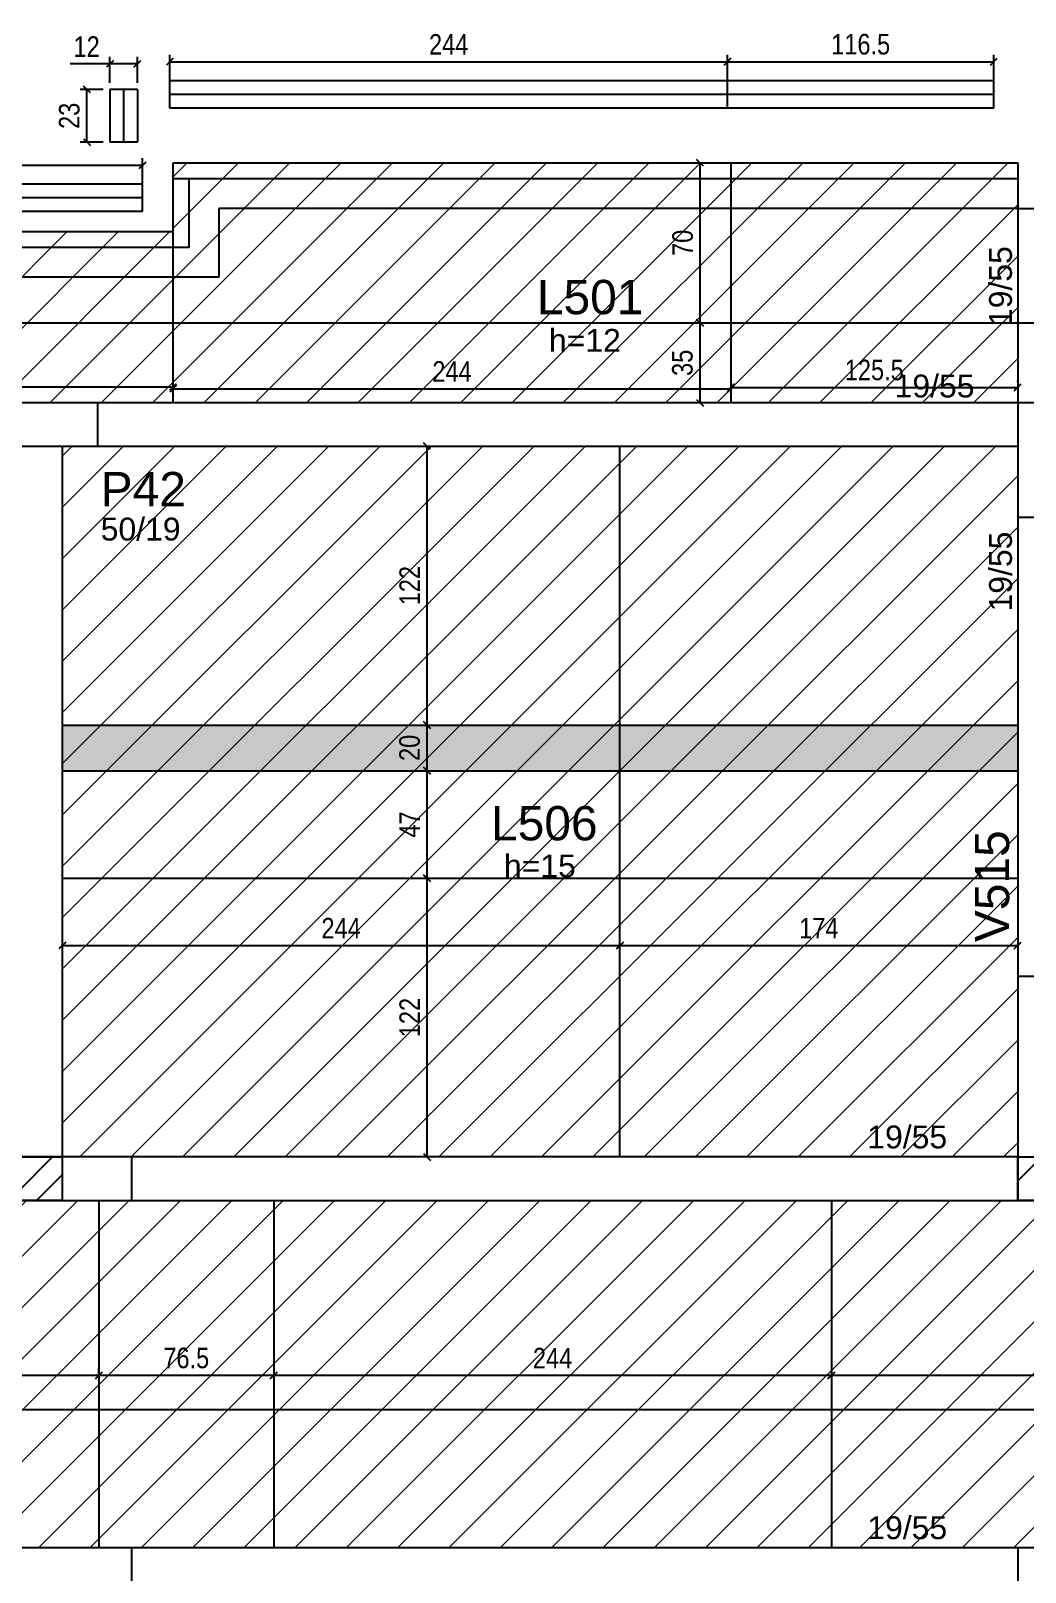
# Model space of a CAD drawing. Header units: millimetres. Extents: x 3536 to 7055, y 911 to 3688.
# Drawn here: x 4038 to 4473, y 3005 to 3680 of the extents above; entities that cross this region are included whole.
import ezdxf

# ---------------------------------------------------------------- set-up
doc = ezdxf.new("R2010")
doc.units = ezdxf.units.MM
for name, color, linetype in [('3', 3, 'Continuous'), ('4', 4, 'Continuous'), ('7', 7, 'Continuous'), ('COTA', 241, 'Continuous'), ('Painéis', 200, 'Continuous'), ('SARR_2.2x7', 40, 'Continuous')]:
    doc.layers.add(name, color=color, linetype=linetype)
doc.layers.add('Hachura', color=251, linetype='Continuous', lineweight=9)
doc.layers.add('REAPROVEITAMENTO', color=251, linetype='Continuous', lineweight=9)
doc.styles.add('COTA TECNICA-50', font='techl___.ttf', dxfattribs={"height": 9})
doc.styles.get("Standard").update_dxf_attribs({"font": 'arial.ttf'})
doc.dimstyles.new('COTA PAINEL-50', dxfattribs={"dimtxt": 9, "dimasz": 3, "dimexe": 3, "dimexo": 3, "dimgap": 3, "dimtad": 1, "dimdec": 1, "dimzin": 12, "dimdsep": 46, "dimtxsty": 'COTA TECNICA-50', "dimblk1": 'OBLIQUE', "dimblk2": 'OBLIQUE', "dimsah": 1, "dimcen": 0.9, "dimclrd": 4, "dimclre": 4, "dimclrt": 240, "dimadec": 1, "dimazin": 3, "dimtfac": 1, "dimtdec": 1, "dimtmove": 0, "dimatfit": 3, "dimfxl": 1, "dimtolj": 1, "dimtzin": 12, "dimarcsym": 0})

# ---------------------------------------------------------------- blocks, each defined once
blk = doc.blocks.new('_Oblique')
at = {"color": 0, "linetype": 'ByBlock', "lineweight": -2}
blk.add_line((-0.5, -0.5), (0.5, 0.5), dxfattribs=at)
blk = doc.blocks.new('*D14')
at = {"color": 4, "lineweight": -2, "transparency": 16777216}
blk.add_line((4632.22, 3091.32), (4388.22, 3091.32), dxfattribs=at)
at = {"layer": 'Defpoints', "color": 0, "transparency": 16777216}
for p in [(4388.22, 3091.32), (4388.22, 3091.32), (4632.22, 3091.32)]:
    blk.add_point(p, dxfattribs=at)
at = {"color": 4, "lineweight": -2, "transparency": 16777216, "xscale": 3, "yscale": 3, "zscale": 3, "rotation": 180}
blk.add_blockref('_Oblique', (4388.22, 3091.32), dxfattribs=at)
at = {"color": 4, "lineweight": -2, "transparency": 16777216, "xscale": 3, "yscale": 3, "zscale": 3}
blk.add_blockref('_Oblique', (4632.22, 3091.32), dxfattribs=at)
at = {"color": 240, "transparency": 16777216, "insert": (4510.22, 3098.89), "char_height": 9, "attachment_point": 5, "style": 'COTA TECNICA-50'}
blk.add_mtext('\\A1;244', dxfattribs=at)
blk = doc.blocks.new('*D15')
at = {"color": 4, "lineweight": -2, "transparency": 16777216}
blk.add_line((4388.22, 3091.32), (4144.22, 3091.32), dxfattribs=at)
at = {"layer": 'Defpoints', "color": 0, "transparency": 16777216}
for p in [(4144.22, 3091.32), (4144.22, 3091.32), (4388.22, 3091.32)]:
    blk.add_point(p, dxfattribs=at)
at = {"color": 4, "lineweight": -2, "transparency": 16777216, "xscale": 3, "yscale": 3, "zscale": 3, "rotation": 180}
blk.add_blockref('_Oblique', (4144.22, 3091.32), dxfattribs=at)
at = {"color": 4, "lineweight": -2, "transparency": 16777216, "xscale": 3, "yscale": 3, "zscale": 3}
blk.add_blockref('_Oblique', (4388.22, 3091.32), dxfattribs=at)
at = {"color": 240, "transparency": 16777216, "insert": (4266.22, 3098.89), "char_height": 9, "attachment_point": 5, "style": 'COTA TECNICA-50'}
blk.add_mtext('\\A1;244', dxfattribs=at)
blk = doc.blocks.new('*D199')
at = {"color": 4, "lineweight": -2, "transparency": 16777216}
for p, q in [((4144.22, 3091.32), (4067.72, 3091.32)), ((4067.72, 3088.94), (4067.72, 3088.32))]:
    blk.add_line(p, q, dxfattribs=at)
at = {"layer": 'Defpoints', "color": 0, "transparency": 16777216}
for p in [(4067.72, 3091.94), (4067.72, 3091.32), (4144.22, 3091.32)]:
    blk.add_point(p, dxfattribs=at)
at = {"color": 4, "lineweight": -2, "transparency": 16777216, "xscale": 3, "yscale": 3, "zscale": 3, "rotation": 180}
blk.add_blockref('_Oblique', (4067.72, 3091.32), dxfattribs=at)
at = {"color": 4, "lineweight": -2, "transparency": 16777216, "xscale": 3, "yscale": 3, "zscale": 3}
blk.add_blockref('_Oblique', (4144.22, 3091.32), dxfattribs=at)
at = {"color": 240, "transparency": 16777216, "insert": (4105.97, 3098.92), "char_height": 9, "attachment_point": 5, "style": 'COTA TECNICA-50'}
blk.add_mtext('\\A1;76.5', dxfattribs=at)
blk = doc.blocks.new('*D20')
at = {"color": 4, "lineweight": -2, "transparency": 16777216}
for p, q in [((3823.72, 3091.63), (3823.72, 3094.32)), ((4067.72, 3091.32), (3823.72, 3091.32)), ((4067.72, 3091.63), (4067.72, 3094.32))]:
    blk.add_line(p, q, dxfattribs=at)
at = {"layer": 'Defpoints', "color": 0, "transparency": 16777216}
for p in [(3823.72, 3091.32), (3823.72, 3088.63), (4067.72, 3088.63)]:
    blk.add_point(p, dxfattribs=at)
at = {"color": 4, "lineweight": -2, "transparency": 16777216, "xscale": 3, "yscale": 3, "zscale": 3, "rotation": 180}
blk.add_blockref('_Oblique', (3823.72, 3091.32), dxfattribs=at)
at = {"color": 4, "lineweight": -2, "transparency": 16777216, "xscale": 3, "yscale": 3, "zscale": 3}
blk.add_blockref('_Oblique', (4067.72, 3091.32), dxfattribs=at)
at = {"color": 240, "transparency": 16777216, "insert": (3945.72, 3098.89), "char_height": 9, "attachment_point": 5, "style": 'COTA TECNICA-50'}
blk.add_mtext('\\A1;244', dxfattribs=at)
blk = doc.blocks.new('*D79')
at = {"layer": 'COTA', "color": 4, "lineweight": -2, "transparency": 16777216}
blk.add_line((4211.28, 3497.94), (4211.28, 3375.94), dxfattribs=at)
at = {"layer": 'Defpoints', "color": 0, "transparency": 16777216}
for p in [(4211.28, 3497.94), (4211.28, 3375.94), (4211.28, 3375.94)]:
    blk.add_point(p, dxfattribs=at)
at = {"layer": 'COTA', "color": 4, "lineweight": -2, "transparency": 16777216, "xscale": 3, "yscale": 3, "zscale": 3}
for p, rotation in [((4211.28, 3497.94), 90), ((4211.28, 3375.94), 270)]:
    blk.add_blockref('_Oblique', p, dxfattribs=dict(at, rotation=rotation))
at = {"layer": 'COTA', "color": 240, "transparency": 16777216, "insert": (4203.73, 3436.94), "char_height": 9, "attachment_point": 5, "rotation": 90, "style": 'COTA TECNICA-50'}
blk.add_mtext('\\A1;122', dxfattribs=at)
blk = doc.blocks.new('*D80')
at = {"layer": 'COTA', "color": 4, "lineweight": -2, "transparency": 16777216}
blk.add_line((4211.28, 3375.94), (4211.28, 3355.94), dxfattribs=at)
at = {"layer": 'Defpoints', "color": 0, "transparency": 16777216}
for p in [(4211.28, 3375.94), (4211.28, 3355.94), (4211.28, 3355.94)]:
    blk.add_point(p, dxfattribs=at)
at = {"layer": 'COTA', "color": 4, "lineweight": -2, "transparency": 16777216, "xscale": 3, "yscale": 3, "zscale": 3}
for p, rotation in [((4211.28, 3375.94), 90), ((4211.28, 3355.94), 270)]:
    blk.add_blockref('_Oblique', p, dxfattribs=dict(at, rotation=rotation))
at = {"layer": 'COTA', "color": 240, "transparency": 16777216, "insert": (4203.69, 3365.94), "char_height": 9, "attachment_point": 5, "rotation": 90, "style": 'COTA TECNICA-50'}
blk.add_mtext('\\A1;20', dxfattribs=at)
blk = doc.blocks.new('*D81')
at = {"layer": 'COTA', "color": 4, "lineweight": -2, "transparency": 16777216}
blk.add_line((4211.28, 3355.94), (4211.28, 3308.94), dxfattribs=at)
at = {"layer": 'Defpoints', "color": 0, "transparency": 16777216}
for p in [(4211.28, 3355.94), (4211.28, 3308.94), (4211.28, 3308.94)]:
    blk.add_point(p, dxfattribs=at)
at = {"layer": 'COTA', "color": 4, "lineweight": -2, "transparency": 16777216, "xscale": 3, "yscale": 3, "zscale": 3}
for p, rotation in [((4211.28, 3355.94), 90), ((4211.28, 3308.94), 270)]:
    blk.add_blockref('_Oblique', p, dxfattribs=dict(at, rotation=rotation))
at = {"layer": 'COTA', "color": 240, "transparency": 16777216, "insert": (4203.71, 3332.44), "char_height": 9, "attachment_point": 5, "rotation": 90, "style": 'COTA TECNICA-50'}
blk.add_mtext('\\A1;47', dxfattribs=at)
blk = doc.blocks.new('*D82')
at = {"layer": 'COTA', "color": 4, "lineweight": -2, "transparency": 16777216}
blk.add_line((4211.28, 3308.94), (4211.28, 3186.94), dxfattribs=at)
at = {"layer": 'Defpoints', "color": 0, "transparency": 16777216}
for p in [(4211.28, 3308.94), (4211.28, 3186.94), (4211.28, 3186.94)]:
    blk.add_point(p, dxfattribs=at)
at = {"layer": 'COTA', "color": 4, "lineweight": -2, "transparency": 16777216, "xscale": 3, "yscale": 3, "zscale": 3}
for p, rotation in [((4211.28, 3308.94), 90), ((4211.28, 3186.94), 270)]:
    blk.add_blockref('_Oblique', p, dxfattribs=dict(at, rotation=rotation))
at = {"layer": 'COTA', "color": 240, "transparency": 16777216, "insert": (4203.73, 3247.94), "char_height": 9, "attachment_point": 5, "rotation": 90, "style": 'COTA TECNICA-50'}
blk.add_mtext('\\A1;122', dxfattribs=at)
blk = doc.blocks.new('*D243')
at = {"layer": 'COTA', "color": 4, "lineweight": -2, "transparency": 16777216}
blk.add_line((4051.72, 3279.48), (4295.72, 3279.48), dxfattribs=at)
at = {"layer": 'Defpoints', "color": 0, "transparency": 16777216}
for p in [(4051.72, 3279.48), (4295.72, 3279.48), (4295.72, 3279.48)]:
    blk.add_point(p, dxfattribs=at)
at = {"layer": 'COTA', "color": 4, "lineweight": -2, "transparency": 16777216, "xscale": 3, "yscale": 3, "zscale": 3, "rotation": 180}
blk.add_blockref('_Oblique', (4051.72, 3279.48), dxfattribs=at)
at = {"layer": 'COTA', "color": 4, "lineweight": -2, "transparency": 16777216, "xscale": 3, "yscale": 3, "zscale": 3}
blk.add_blockref('_Oblique', (4295.72, 3279.48), dxfattribs=at)
at = {"layer": 'COTA', "color": 240, "transparency": 16777216, "insert": (4173.72, 3287.05), "char_height": 9, "attachment_point": 5, "style": 'COTA TECNICA-50'}
blk.add_mtext('\\A1;244', dxfattribs=at)
blk = doc.blocks.new('*D83')
at = {"layer": 'COTA', "color": 4, "lineweight": -2, "transparency": 16777216}
blk.add_line((4295.72, 3279.48), (4469.72, 3279.48), dxfattribs=at)
at = {"layer": 'Defpoints', "color": 0, "transparency": 16777216}
for p in [(4295.72, 3279.48), (4469.72, 3279.48), (4469.72, 3279.48)]:
    blk.add_point(p, dxfattribs=at)
at = {"layer": 'COTA', "color": 4, "lineweight": -2, "transparency": 16777216, "xscale": 3, "yscale": 3, "zscale": 3, "rotation": 180}
blk.add_blockref('_Oblique', (4295.72, 3279.48), dxfattribs=at)
at = {"layer": 'COTA', "color": 4, "lineweight": -2, "transparency": 16777216, "xscale": 3, "yscale": 3, "zscale": 3}
blk.add_blockref('_Oblique', (4469.72, 3279.48), dxfattribs=at)
at = {"layer": 'COTA', "color": 240, "transparency": 16777216, "insert": (4382.72, 3287.05), "char_height": 9, "attachment_point": 5, "style": 'COTA TECNICA-50'}
blk.add_mtext('\\A1;174', dxfattribs=at)
blk = doc.blocks.new('*D207')
at = {"layer": 'COTA', "color": 4, "lineweight": -2, "transparency": 16777216}
for p, q in [((3871.22, 3523.94), (4100.22, 3523.94)), ((4100.22, 3526.1), (4100.22, 3526.94))]:
    blk.add_line(p, q, dxfattribs=at)
at = {"layer": 'Defpoints', "color": 0, "transparency": 16777216}
for p in [(3871.22, 3523.94), (4100.22, 3523.94), (4100.22, 3523.1)]:
    blk.add_point(p, dxfattribs=at)
at = {"layer": 'COTA', "color": 4, "lineweight": -2, "transparency": 16777216, "xscale": 3, "yscale": 3, "zscale": 3, "rotation": 180}
blk.add_blockref('_Oblique', (3871.22, 3523.94), dxfattribs=at)
at = {"layer": 'COTA', "color": 4, "lineweight": -2, "transparency": 16777216, "xscale": 3, "yscale": 3, "zscale": 3}
blk.add_blockref('_Oblique', (4100.22, 3523.94), dxfattribs=at)
at = {"layer": 'COTA', "color": 240, "transparency": 16777216, "insert": (3985.72, 3531.52), "char_height": 9, "attachment_point": 5, "style": 'COTA TECNICA-50'}
blk.add_mtext('\\A1;229', dxfattribs=at)
blk = doc.blocks.new('*D208')
at = {"layer": 'COTA', "color": 4, "lineweight": -2, "transparency": 16777216}
for p, q in [((4100.22, 3523.1), (4344.22, 3523.1)), ((4344.22, 3520.68), (4344.22, 3520.1))]:
    blk.add_line(p, q, dxfattribs=at)
at = {"layer": 'Defpoints', "color": 0, "transparency": 16777216}
for p in [(4100.22, 3523.1), (4344.22, 3523.68), (4344.22, 3523.1)]:
    blk.add_point(p, dxfattribs=at)
at = {"layer": 'COTA', "color": 4, "lineweight": -2, "transparency": 16777216, "xscale": 3, "yscale": 3, "zscale": 3, "rotation": 180}
blk.add_blockref('_Oblique', (4100.22, 3523.1), dxfattribs=at)
at = {"layer": 'COTA', "color": 4, "lineweight": -2, "transparency": 16777216, "xscale": 3, "yscale": 3, "zscale": 3}
blk.add_blockref('_Oblique', (4344.22, 3523.1), dxfattribs=at)
at = {"layer": 'COTA', "color": 240, "transparency": 16777216, "insert": (4222.22, 3530.66), "char_height": 9, "attachment_point": 5, "style": 'COTA TECNICA-50'}
blk.add_mtext('\\A1;244', dxfattribs=at)
blk = doc.blocks.new('*D209')
at = {"layer": 'COTA', "color": 4, "lineweight": -2, "transparency": 16777216}
for p, q in [((4344.22, 3523.68), (4469.72, 3523.68)), ((4469.72, 3526.1), (4469.72, 3526.68))]:
    blk.add_line(p, q, dxfattribs=at)
at = {"layer": 'Defpoints', "color": 0, "transparency": 16777216}
for p in [(4344.22, 3523.68), (4469.72, 3523.68), (4469.72, 3523.1)]:
    blk.add_point(p, dxfattribs=at)
at = {"layer": 'COTA', "color": 4, "lineweight": -2, "transparency": 16777216, "xscale": 3, "yscale": 3, "zscale": 3, "rotation": 180}
blk.add_blockref('_Oblique', (4344.22, 3523.68), dxfattribs=at)
at = {"layer": 'COTA', "color": 4, "lineweight": -2, "transparency": 16777216, "xscale": 3, "yscale": 3, "zscale": 3}
blk.add_blockref('_Oblique', (4469.72, 3523.68), dxfattribs=at)
at = {"layer": 'COTA', "color": 240, "transparency": 16777216, "insert": (4406.97, 3531.27), "char_height": 9, "attachment_point": 5, "style": 'COTA TECNICA-50'}
blk.add_mtext('\\A1;125.5', dxfattribs=at)
blk = doc.blocks.new('*D211')
at = {"layer": 'COTA', "color": 4, "lineweight": -2, "transparency": 16777216}
blk.add_line((4330.76, 3516.94), (4330.76, 3551.94), dxfattribs=at)
at = {"layer": 'Defpoints', "color": 0, "transparency": 16777216}
for p in [(4330.76, 3551.94), (4330.76, 3551.94), (4330.76, 3516.94)]:
    blk.add_point(p, dxfattribs=at)
at = {"layer": 'COTA', "color": 4, "lineweight": -2, "transparency": 16777216, "xscale": 3, "yscale": 3, "zscale": 3}
for p, rotation in [((4330.76, 3551.94), 90), ((4330.76, 3516.94), 270)]:
    blk.add_blockref('_Oblique', p, dxfattribs=dict(at, rotation=rotation))
at = {"layer": 'COTA', "color": 240, "transparency": 16777216, "insert": (4323.06, 3534.44), "char_height": 9, "attachment_point": 5, "rotation": 90, "style": 'COTA TECNICA-50'}
blk.add_mtext('\\A1;35', dxfattribs=at)
blk = doc.blocks.new('*D212')
at = {"layer": 'COTA', "color": 4, "lineweight": -2, "transparency": 16777216}
blk.add_line((4330.76, 3551.94), (4330.76, 3621.94), dxfattribs=at)
at = {"layer": 'Defpoints', "color": 0, "transparency": 16777216}
for p in [(4330.76, 3621.94), (4330.76, 3621.94), (4330.76, 3551.94)]:
    blk.add_point(p, dxfattribs=at)
at = {"layer": 'COTA', "color": 4, "lineweight": -2, "transparency": 16777216, "xscale": 3, "yscale": 3, "zscale": 3}
for p, rotation in [((4330.76, 3621.94), 90), ((4330.76, 3551.94), 270)]:
    blk.add_blockref('_Oblique', p, dxfattribs=dict(at, rotation=rotation))
at = {"layer": 'COTA', "color": 240, "transparency": 16777216, "insert": (4323.17, 3586.94), "char_height": 9, "attachment_point": 5, "rotation": 90, "style": 'COTA TECNICA-50'}
blk.add_mtext('\\A1;70', dxfattribs=at)
blk = doc.blocks.new('*D26')
at = {"layer": 'COTA', "color": 4, "lineweight": -2, "transparency": 16777216}
for p, q in [((3857.88, 3608.24), (3857.88, 3623.96)), ((4086.88, 3608.24), (4086.88, 3623.96)), ((3857.88, 3620.96), (4086.88, 3620.96))]:
    blk.add_line(p, q, dxfattribs=at)
at = {"layer": 'Defpoints', "color": 0, "transparency": 16777216}
for p in [(4086.88, 3620.96), (3857.88, 3605.24), (4086.88, 3605.24)]:
    blk.add_point(p, dxfattribs=at)
at = {"layer": 'COTA', "color": 4, "lineweight": -2, "transparency": 16777216, "xscale": 3, "yscale": 3, "zscale": 3, "rotation": 180}
blk.add_blockref('_Oblique', (3857.88, 3620.96), dxfattribs=at)
at = {"layer": 'COTA', "color": 4, "lineweight": -2, "transparency": 16777216, "xscale": 3, "yscale": 3, "zscale": 3}
blk.add_blockref('_Oblique', (4086.88, 3620.96), dxfattribs=at)
at = {"layer": 'COTA', "color": 240, "transparency": 16777216, "insert": (3972.38, 3628.54), "char_height": 9, "attachment_point": 5, "style": 'COTA TECNICA-50'}
blk.add_mtext('\\A1;229', dxfattribs=at)
blk = doc.blocks.new('*D213')
at = {"layer": 'COTA', "color": 4, "lineweight": -2, "transparency": 16777216}
for p, q in [((4069.58, 3654.02), (4059.52, 3654.02)), ((4062.52, 3631.02), (4062.52, 3654.02)), ((4069.58, 3631.02), (4059.52, 3631.02))]:
    blk.add_line(p, q, dxfattribs=at)
at = {"layer": 'Defpoints', "color": 0, "transparency": 16777216}
for p in [(4062.52, 3654.02), (4072.58, 3654.02), (4072.58, 3631.02)]:
    blk.add_point(p, dxfattribs=at)
at = {"layer": 'COTA', "color": 4, "lineweight": -2, "transparency": 16777216, "xscale": 3, "yscale": 3, "zscale": 3}
for p, rotation in [((4062.52, 3654.02), 90), ((4062.52, 3631.02), 270)]:
    blk.add_blockref('_Oblique', p, dxfattribs=dict(at, rotation=rotation))
at = {"layer": 'COTA', "color": 240, "transparency": 16777216, "insert": (4054.83, 3642.52), "char_height": 9, "attachment_point": 5, "rotation": 90, "style": 'COTA TECNICA-50'}
blk.add_mtext('\\A1;23', dxfattribs=at)
blk = doc.blocks.new('*D27')
at = {"layer": 'COTA', "color": 4, "lineweight": -2, "transparency": 16777216}
for p, q in [((4098.77, 3651.49), (4098.77, 3669.21)), ((4342.77, 3651.49), (4342.77, 3669.21)), ((4098.77, 3666.21), (4342.77, 3666.21))]:
    blk.add_line(p, q, dxfattribs=at)
at = {"layer": 'Defpoints', "color": 0, "transparency": 16777216}
for p in [(4342.77, 3666.21), (4098.77, 3648.49), (4342.77, 3648.49)]:
    blk.add_point(p, dxfattribs=at)
at = {"layer": 'COTA', "color": 4, "lineweight": -2, "transparency": 16777216, "xscale": 3, "yscale": 3, "zscale": 3, "rotation": 180}
blk.add_blockref('_Oblique', (4098.77, 3666.21), dxfattribs=at)
at = {"layer": 'COTA', "color": 4, "lineweight": -2, "transparency": 16777216, "xscale": 3, "yscale": 3, "zscale": 3}
blk.add_blockref('_Oblique', (4342.77, 3666.21), dxfattribs=at)
at = {"layer": 'COTA', "color": 240, "transparency": 16777216, "insert": (4220.77, 3673.78), "char_height": 9, "attachment_point": 5, "style": 'COTA TECNICA-50'}
blk.add_mtext('\\A1;244', dxfattribs=at)
blk = doc.blocks.new('*D28')
at = {"layer": 'COTA', "color": 4, "lineweight": -2, "transparency": 16777216}
for p, q in [((4342.77, 3651.49), (4342.77, 3669.21)), ((4459.27, 3651.49), (4459.27, 3669.21)), ((4342.77, 3666.21), (4459.27, 3666.21))]:
    blk.add_line(p, q, dxfattribs=at)
at = {"layer": 'Defpoints', "color": 0, "transparency": 16777216}
for p in [(4459.27, 3666.21), (4342.77, 3648.49), (4459.27, 3648.49)]:
    blk.add_point(p, dxfattribs=at)
at = {"layer": 'COTA', "color": 4, "lineweight": -2, "transparency": 16777216, "xscale": 3, "yscale": 3, "zscale": 3, "rotation": 180}
blk.add_blockref('_Oblique', (4342.77, 3666.21), dxfattribs=at)
at = {"layer": 'COTA', "color": 4, "lineweight": -2, "transparency": 16777216, "xscale": 3, "yscale": 3, "zscale": 3}
blk.add_blockref('_Oblique', (4459.27, 3666.21), dxfattribs=at)
at = {"layer": 'COTA', "color": 240, "transparency": 16777216, "insert": (4401.02, 3673.81), "char_height": 9, "attachment_point": 5, "style": 'COTA TECNICA-50'}
blk.add_mtext('\\A1;116.5', dxfattribs=at)
blk = doc.blocks.new('*D285')
at = {"layer": 'COTA', "color": 4, "lineweight": -2, "transparency": 16777216}
for p, q in [((4072.58, 3665.28), (4055.2, 3665.28)), ((4072.58, 3657.02), (4072.58, 3668.28)), ((4084.58, 3665.28), (4072.58, 3665.28)), ((4084.58, 3657.02), (4084.58, 3668.28))]:
    blk.add_line(p, q, dxfattribs=at)
at = {"layer": 'Defpoints', "color": 0, "transparency": 16777216}
for p in [(4072.58, 3665.28), (4072.58, 3654.02), (4084.58, 3654.02)]:
    blk.add_point(p, dxfattribs=at)
at = {"layer": 'COTA', "color": 4, "lineweight": -2, "transparency": 16777216, "xscale": 3, "yscale": 3, "zscale": 3, "rotation": 180}
blk.add_blockref('_Oblique', (4072.58, 3665.28), dxfattribs=at)
at = {"layer": 'COTA', "color": 4, "lineweight": -2, "transparency": 16777216, "xscale": 3, "yscale": 3, "zscale": 3}
blk.add_blockref('_Oblique', (4084.58, 3665.28), dxfattribs=at)
at = {"layer": 'COTA', "color": 240, "transparency": 16777216, "insert": (4062.39, 3672.83), "char_height": 9, "attachment_point": 5, "style": 'COTA TECNICA-50'}
blk.add_mtext('\\A1;12', dxfattribs=at)
blk = doc.blocks.new('*D339')
at = {"layer": 'COTA', "color": 4, "lineweight": -2, "transparency": 16777216}
for p, q in [((3837.25, 3551.94), (6875.19, 3551.94)), ((6872.19, 3516.94), (6872.19, 3551.94))]:
    blk.add_line(p, q, dxfattribs=at)
at = {"layer": 'Defpoints', "color": 0, "transparency": 16777216}
for p in [(3834.25, 3551.94), (6872.19, 3551.94), (6872.19, 3516.94)]:
    blk.add_point(p, dxfattribs=at)
at = {"layer": 'COTA', "color": 4, "lineweight": -2, "transparency": 16777216, "xscale": 3, "yscale": 3, "zscale": 3}
for p, rotation in [((6872.19, 3551.94), 90), ((6872.19, 3516.94), 270)]:
    blk.add_blockref('_Oblique', p, dxfattribs=dict(at, rotation=rotation))
at = {"layer": 'COTA', "color": 240, "transparency": 16777216, "insert": (6864.49, 3534.44), "char_height": 9, "attachment_point": 5, "rotation": 90, "style": 'COTA TECNICA-50'}
blk.add_mtext('\\A1;35', dxfattribs=at)

msp = doc.modelspace()

# ---------------------------------------------------------------- hatches: boundary and pattern name
at = {"layer": 'Hachura', "linetype": 'ByBlock'}
h = msp.add_hatch(color=256, dxfattribs=at)
h.dxf.hatch_style = 1
h.paths.add_polyline_path([(4051.72, 3355.94), (4469.72, 3355.94), (4469.72, 3375.94), (4051.72, 3375.94)])
at = {"layer": 'REAPROVEITAMENTO', "linetype": 'ByBlock'}
h = msp.add_hatch(dxfattribs=at)
h.set_pattern_fill('ANSI31', color=256, scale=5, style=2)
h.set_pattern_definition([(45, (-2850.029, 1761.824), (-11.22532, 11.22532), [])])
h.paths.add_polyline_path([(4469.72, 3621.94), (4100.22, 3621.94), (4100.22, 3591.94), (3627.22, 3591.94), (3627.22, 3516.94), (4469.72, 3516.94)])
h = msp.add_hatch(dxfattribs=at)
h.set_pattern_fill('ANSI31', color=256, scale=5, style=2)
h.set_pattern_definition([(45, (-2425.529, 1573.824), (-11.22532, 11.22532), [])])
h.paths.add_polyline_path([(4469.72, 3186.94), (4051.72, 3186.94), (4051.72, 3497.94), (4469.72, 3497.94)])
h = msp.add_hatch(dxfattribs=at)
h.set_pattern_fill('ANSI31', color=256, scale=5, style=2)
h.set_pattern_definition([(45, (-159.788, 880.324), (-11.22532, 11.22532), [])])
h.paths.add_polyline_path([(3823.72, 3167.94), (3823.72, 3015.94), (6236.72, 3015.94), (6236.72, 3167.94)])

# ---------------------------------------------------------------- linework, layer by layer
at = {"layer": '3', "linetype": 'Continuous', "ltscale": 15}
for p, q in [((4469.72, 3601.94), (4120.22, 3601.94)), ((4120.22, 3601.94), (4120.22, 3571.94)), ((4120.22, 3571.94), (3627.22, 3571.94)), ((4051.72, 3497.94), (4051.72, 3186.94)), ((4032.72, 3172.18), (4047.48, 3186.94)), ((4469.72, 3176.44), (4480.23, 3186.94)), ((4040.5, 3167.94), (4051.72, 3179.16))]:
    msp.add_line(p, q, dxfattribs=at)
at = {"layer": '3', "linetype": 'Continuous'}
for points in [[(4469.72, 3601.94), (4469.72, 3516.94)], [(4469.72, 3601.94), (4488.72, 3601.94)], [(4469.72, 3516.94), (4067.22, 3516.94)], [(4067.22, 3497.94), (4469.72, 3497.94)], [(4469.72, 3466.94), (4469.72, 3265.94)], [(4469.72, 3186.94), (4082.22, 3186.94)], [(4082.22, 3167.94), (4469.72, 3167.94)], [(4469.72, 3015.94), (4082.22, 3015.94)]]:
    msp.add_lwpolyline(points, dxfattribs=at)
at = {"layer": '7', "linetype": 'Continuous'}
for points in [[(4017.22, 3497.94), (4067.22, 3497.94), (4067.22, 3516.94), (4017.22, 3516.94), (4017.22, 3497.94)], [(4469.72, 3466.94), (4488.72, 3466.94), (4488.72, 3516.94), (4469.72, 3516.94), (4469.72, 3466.94)], [(4469.72, 3167.94), (4488.72, 3167.94), (4488.72, 3265.94), (4469.72, 3265.94), (4469.72, 3167.94)], [(4002.22, 3167.94), (4082.22, 3167.94), (4082.22, 3186.94), (4002.22, 3186.94), (4002.22, 3167.94)], [(4032.72, 3186.94), (4051.72, 3186.94), (4051.72, 3167.94), (4032.72, 3167.94), (4032.72, 3186.94)], [(4469.72, 3186.94), (4488.72, 3186.94), (4488.72, 3167.94), (4469.72, 3167.94), (4469.72, 3186.94)], [(4002.22, 2996.94), (4082.22, 2996.94), (4082.22, 3015.94), (4002.22, 3015.94), (4002.22, 2996.94)], [(4469.72, 2929.94), (4488.72, 2929.94), (4488.72, 3015.94), (4469.72, 3015.94), (4469.72, 2929.94)]]:
    msp.add_lwpolyline(points, dxfattribs=at)
at = {"layer": 'Painéis', "linetype": 'ByBlock'}
for p, q in [((4342.77, 3657.89), (4098.77, 3657.89)), ((4459.27, 3657.89), (4342.77, 3657.89)), ((4072.58, 3654.02), (4072.58, 3631.02)), ((4084.58, 3654.02), (4084.58, 3631.02)), ((4342.77, 3645.89), (4098.77, 3645.89)), ((4459.27, 3645.89), (4342.77, 3645.89)), ((4086.88, 3612.63), (3857.88, 3612.63)), ((4086.88, 3600.63), (3857.88, 3600.63))]:
    msp.add_line(p, q, dxfattribs=at)
at = {"layer": 'Painéis'}
for p, q in [((4098.77, 3645.89), (4098.77, 3657.89)), ((4342.77, 3645.89), (4342.77, 3657.89)), ((4342.77, 3645.89), (4342.77, 3657.89)), ((4459.27, 3645.89), (4459.27, 3657.89)), ((4084.58, 3654.02), (4072.58, 3654.02)), ((4084.58, 3654.02), (4072.58, 3654.02)), ((4084.58, 3631.02), (4072.58, 3631.02)), ((4100.22, 3516.94), (4100.22, 3621.94)), ((4100.22, 3621.94), (4469.72, 3621.94)), ((4344.22, 3621.94), (4344.22, 3516.94)), ((4469.72, 3621.94), (4469.72, 3601.94)), ((4086.88, 3600.63), (4086.88, 3612.63)), ((3627.22, 3591.94), (4100.22, 3591.94)), ((3627.22, 3551.94), (4469.72, 3551.94)), ((4295.72, 3186.94), (4295.72, 3497.94)), ((4051.72, 3375.94), (4469.72, 3375.94)), ((4051.72, 3355.94), (4469.72, 3355.94)), ((4051.72, 3308.94), (4469.72, 3308.94)), ((4067.72, 3167.94), (4067.72, 3015.94)), ((4144.22, 3167.94), (4144.22, 3015.94)), ((4388.22, 3167.94), (4388.22, 3015.94)), ((3823.72, 3076.44), (6962.72, 3076.44))]:
    msp.add_line(p, q, dxfattribs=at)
at = {"layer": 'SARR_2.2x7', "linetype": 'Continuous'}
for p, q in [((4078.58, 3654.02), (4078.58, 3631.02)), ((4342.77, 3651.89), (4098.77, 3651.89)), ((4459.27, 3651.89), (4342.77, 3651.89)), ((4344.22, 3614.94), (4100.22, 3614.94)), ((4107.22, 3584.94), (4107.22, 3614.94)), ((4469.72, 3614.94), (4344.22, 3614.94)), ((4086.88, 3606.63), (3857.88, 3606.63)), ((4100.22, 3584.94), (3871.22, 3584.94)), ((4107.22, 3584.94), (4100.22, 3584.94))]:
    msp.add_line(p, q, dxfattribs=at)

# ---------------------------------------------------------------- texts
at = {"layer": '3', "linetype": 'Continuous'}
for p in [(4467.19, 3550.53), (4467.19, 3425.64)]:
    msp.add_text('19/55', height=10, rotation=90, dxfattribs=at).set_placement(p)
for s, p in [('h=12', (4264.63, 3539.26)), ('19/55', (4415.87, 3519.28)), ('50/19', (4068.54, 3456.68)), ('h=15', (4244.95, 3309.28)), ('19/55', (4403.91, 3190.69)), ('19/55', (4403.91, 3019.69))]:
    msp.add_text(s, height=10, dxfattribs=at).set_placement(p)
at = {"layer": '4', "linetype": 'Continuous'}
for s, p in [('L501', (4259.36, 3555.73)), ('P42', (4068.54, 3471.68)), ('L506', (4239.32, 3325.47))]:
    msp.add_text(s, height=15, dxfattribs=at).set_placement(p)
msp.add_text('V515', height=15, rotation=90, dxfattribs=at).set_placement((4465.97, 3280.94))

# ---------------------------------------------------------------- dimensions: what is measured, and where the dimension line sits
for base, p1, p2, picture, middle in [((3823.72, 3091.32), (4067.72, 3088.63), (3823.72, 3088.63), '*D20', (3945.72, 3098.89)), ((4067.72, 3091.32), (4144.22, 3091.32), (4067.72, 3091.94), '*D199', (4105.97, 3098.92)), ((4144.22, 3091.32), (4388.22, 3091.32), (4144.22, 3091.32), '*D15', (4266.22, 3098.89)), ((4388.22, 3091.32), (4632.22, 3091.32), (4388.22, 3091.32), '*D14', (4510.22, 3098.89))]:
    dim = msp.add_linear_dim(base=base, p1=p1, p2=p2, dimstyle='COTA PAINEL-50')
    dim.commit()
    dim.dimension.update_dxf_attribs({"geometry": picture, "text_midpoint": middle})
at = {"layer": 'COTA'}
dim = msp.add_aligned_dim(p1=(4084.58, 3654.02), p2=(4072.58, 3654.02), distance=-11.26, dimstyle='COTA PAINEL-50', dxfattribs=at)
dim.commit()
dim.dimension.update_dxf_attribs({"geometry": '*D285', "text_midpoint": (4062.39, 3672.83)})
for base, p1, p2, picture, middle in [((4342.77, 3666.21), (4098.77, 3648.49), (4342.77, 3648.49), '*D27', (4220.77, 3673.78)), ((4459.27, 3666.21), (4342.77, 3648.49), (4459.27, 3648.49), '*D28', (4401.02, 3673.81)), ((4086.88, 3620.96), (3857.88, 3605.24), (4086.88, 3605.24), '*D26', (3972.38, 3628.54)), ((4100.22, 3523.94), (3871.22, 3523.94), (4100.22, 3523.1), '*D207', (3985.72, 3531.52)), ((4344.22, 3523.1), (4100.22, 3523.1), (4344.22, 3523.68), '*D208', (4222.22, 3530.66)), ((4469.72, 3523.68), (4344.22, 3523.68), (4469.72, 3523.1), '*D209', (4406.97, 3531.27)), ((4295.72, 3279.48), (4051.72, 3279.48), (4295.72, 3279.48), '*D243', (4173.72, 3287.05)), ((4469.72, 3279.48), (4295.72, 3279.48), (4469.72, 3279.48), '*D83', (4382.72, 3287.05))]:
    dim = msp.add_linear_dim(base=base, p1=p1, p2=p2, dimstyle='COTA PAINEL-50', dxfattribs=at)
    dim.commit()
    dim.dimension.update_dxf_attribs({"geometry": picture, "text_midpoint": middle})
for base, p1, p2, picture, middle in [((4062.52, 3654.02), (4072.58, 3631.02), (4072.58, 3654.02), '*D213', (4054.83, 3642.52)), ((4330.76, 3621.94), (4330.76, 3551.94), (4330.76, 3621.94), '*D212', (4323.17, 3586.94)), ((6872.19, 3551.94), (6872.19, 3516.94), (3834.25, 3551.94), '*D339', (6864.49, 3534.44)), ((4330.76, 3551.94), (4330.76, 3516.94), (4330.76, 3551.94), '*D211', (4323.06, 3534.44)), ((4211.28, 3375.94), (4211.28, 3497.94), (4211.28, 3375.94), '*D79', (4203.73, 3436.94)), ((4211.28, 3355.94), (4211.28, 3375.94), (4211.28, 3355.94), '*D80', (4203.69, 3365.94)), ((4211.28, 3308.94), (4211.28, 3355.94), (4211.28, 3308.94), '*D81', (4203.71, 3332.44)), ((4211.28, 3186.94), (4211.28, 3308.94), (4211.28, 3186.94), '*D82', (4203.73, 3247.94))]:
    dim = msp.add_linear_dim(base=base, p1=p1, p2=p2, angle=90, dimstyle='COTA PAINEL-50', dxfattribs=at)
    dim.commit()
    dim.dimension.update_dxf_attribs({"geometry": picture, "text_midpoint": middle})

doc.saveas('drawing.dxf')
